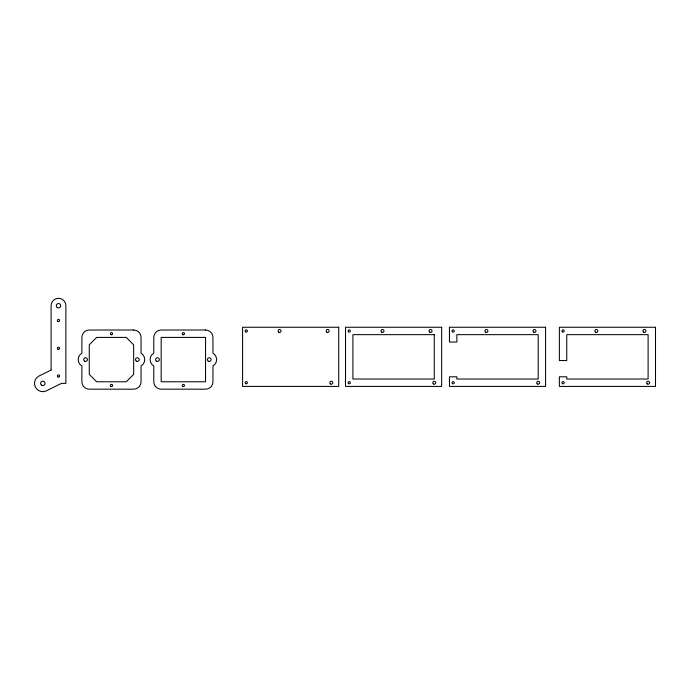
<?xml version="1.0" encoding="UTF-8"?>
<svg xmlns="http://www.w3.org/2000/svg" width="690" height="690" viewBox="0 0 690 690"><rect width="100%" height="100%" fill="white"/><g stroke="black" fill="none" stroke-linecap="round" stroke-linejoin="round"><path stroke-width="1.03" d="M96.678 337.41L89.277 344.802L89.277 374.385L96.678 381.777L126.253 381.777L133.653 374.385L133.653 344.802L126.253 337.41L96.678 337.41M51.095 370.056L38.649 376.188A8.297 8.297 0 0 0 35.354 387.047A8.297 8.297 0 0 0 45.971 391.04L61.514 383.373L65.878 383.373L65.878 305.722A7.392 7.392 0 0 0 58.486 298.33A7.392 7.392 0 0 0 51.095 305.722L51.095 370.056M338.721 327.258L242.578 327.258L242.578 386.417L338.721 386.417L338.721 327.258M441.652 327.258L345.518 327.258L345.518 386.417L441.652 386.417L441.652 327.258M545.583 327.258L449.449 327.258L449.449 342.042L456.849 342.042L456.849 334.65L538.191 334.65L538.191 379.017L456.849 379.017L456.849 376.8L449.449 376.8L449.449 386.417L545.583 386.417L545.583 327.258M655.5 327.258L559.366 327.258L559.366 360.534L566.757 360.534L566.757 334.65L648.108 334.65L648.108 379.017L566.757 379.017L566.757 376.8L559.366 376.8L559.366 386.417L655.5 386.417L655.5 327.258M133.653 330.018L89.277 330.018A7.392 7.392 0 0 0 81.886 337.41L81.886 353.194A7.392 7.392 0 0 0 81.886 366.002L81.886 381.777A7.392 7.392 0 0 0 89.277 389.177L133.653 389.177A7.392 7.392 0 0 0 141.045 381.777L141.045 366.002A7.392 7.392 0 0 0 141.045 353.194L141.045 337.41A7.392 7.392 0 0 0 133.653 330.018M205.551 330.018L161.175 330.018A7.392 7.392 0 0 0 153.784 337.41L153.784 353.194A7.392 7.392 0 0 0 153.784 366.002L153.784 381.777A7.392 7.392 0 0 0 161.175 389.177L205.551 389.177A7.392 7.392 0 0 0 212.943 381.777L212.943 366.002A7.392 7.392 0 0 0 212.943 353.194L212.943 337.41A7.392 7.392 0 0 0 205.551 330.018M434.26 334.65L352.918 334.65L352.918 379.017L434.26 379.017L434.26 334.65M205.551 337.41L161.175 337.41L161.175 381.777L205.551 381.777L205.551 337.41M41.443 385.132A2.217 2.217 0 0 0 44.997 383.666A2.217 2.217 0 0 0 41.943 381.329A2.217 2.217 0 0 0 41.443 385.132M110.909 334.676A1.113 1.113 0 0 0 112.574 333.71A1.113 1.113 0 0 0 110.909 332.753A1.113 1.113 0 0 0 110.909 334.676M57.934 349.209A1.113 1.113 0 0 0 59.599 348.243A1.113 1.113 0 0 0 57.934 347.286A1.113 1.113 0 0 0 57.934 349.209M156.552 361.198A1.846 1.846 0 0 0 159.33 359.594A1.846 1.846 0 0 0 156.552 357.998A1.846 1.846 0 0 0 156.552 361.198M84.663 361.198A1.846 1.846 0 0 0 87.432 359.594A1.846 1.846 0 0 0 84.663 357.998A1.846 1.846 0 0 0 84.663 361.198M110.788 386.357A1.113 1.113 0 0 0 112.565 385.624A1.113 1.113 0 0 0 111.038 384.451A1.113 1.113 0 0 0 110.788 386.357M57.934 321.48A1.113 1.113 0 0 0 59.599 320.514A1.113 1.113 0 0 0 57.934 319.556A1.113 1.113 0 0 0 57.934 321.48M57.934 376.938A1.113 1.113 0 0 0 59.599 375.981A1.113 1.113 0 0 0 57.934 375.015A1.113 1.113 0 0 0 57.934 376.938M182.807 386.443A1.113 1.113 0 0 0 184.471 385.477A1.113 1.113 0 0 0 182.807 384.52A1.113 1.113 0 0 0 182.807 386.443M208.32 361.198A1.846 1.846 0 0 0 211.097 359.594A1.846 1.846 0 0 0 208.32 357.998A1.846 1.846 0 0 0 208.32 361.198M57.373 307.645A2.217 2.217 0 0 0 60.703 305.722A2.217 2.217 0 0 0 57.373 303.807A2.217 2.217 0 0 0 57.373 307.645M182.807 334.676A1.113 1.113 0 0 0 184.471 333.71A1.113 1.113 0 0 0 182.807 332.753A1.113 1.113 0 0 0 182.807 334.676M136.422 361.198A1.846 1.846 0 0 0 139.199 359.594A1.846 1.846 0 0 0 136.422 357.998A1.846 1.846 0 0 0 136.422 361.198M326.887 332.235A1.475 1.475 0 0 0 329.104 330.95A1.475 1.475 0 0 0 326.887 329.673A1.475 1.475 0 0 0 326.887 332.235M330.579 384.002A1.475 1.475 0 0 0 332.804 382.717A1.475 1.475 0 0 0 330.579 381.441A1.475 1.475 0 0 0 330.579 384.002M278.82 332.235A1.475 1.475 0 0 0 281.037 330.95A1.475 1.475 0 0 0 278.82 329.673A1.475 1.475 0 0 0 278.82 332.235M245.726 383.683A1.113 1.113 0 0 0 247.391 382.717A1.113 1.113 0 0 0 245.726 381.76A1.113 1.113 0 0 0 245.726 383.683M245.726 331.916A1.113 1.113 0 0 0 247.391 330.95A1.113 1.113 0 0 0 245.726 329.993A1.113 1.113 0 0 0 245.726 331.916M381.751 332.235A1.475 1.475 0 0 0 383.976 330.95A1.475 1.475 0 0 0 381.751 329.673A1.475 1.475 0 0 0 381.751 332.235M429.663 332.123A1.475 1.475 0 0 0 432.026 331.148A1.475 1.475 0 0 0 429.999 329.587A1.475 1.475 0 0 0 429.663 332.123M433.518 384.002A1.475 1.475 0 0 0 435.744 382.717A1.475 1.475 0 0 0 433.518 381.441A1.475 1.475 0 0 0 433.518 384.002M348.545 331.83A1.113 1.113 0 0 0 350.313 331.096A1.113 1.113 0 0 0 348.795 329.932A1.113 1.113 0 0 0 348.545 331.83M348.666 383.683A1.113 1.113 0 0 0 350.322 382.717A1.113 1.113 0 0 0 348.666 381.76A1.113 1.113 0 0 0 348.666 383.683M537.45 384.002A1.475 1.475 0 0 0 539.666 382.717A1.475 1.475 0 0 0 537.45 381.441A1.475 1.475 0 0 0 537.45 384.002M533.758 332.235A1.475 1.475 0 0 0 535.975 330.95A1.475 1.475 0 0 0 533.758 329.673A1.475 1.475 0 0 0 533.758 332.235M485.682 332.235A1.475 1.475 0 0 0 487.908 330.95A1.475 1.475 0 0 0 485.682 329.673A1.475 1.475 0 0 0 485.682 332.235M452.476 331.83A1.113 1.113 0 0 0 454.244 331.096A1.113 1.113 0 0 0 452.726 329.932A1.113 1.113 0 0 0 452.476 331.83M452.588 383.683A1.113 1.113 0 0 0 454.253 382.717A1.113 1.113 0 0 0 452.588 381.76A1.113 1.113 0 0 0 452.588 383.683M647.203 383.89A1.475 1.475 0 0 0 649.575 382.916A1.475 1.475 0 0 0 647.539 381.354A1.475 1.475 0 0 0 647.203 383.89M643.667 332.235A1.475 1.475 0 0 0 645.883 330.95A1.475 1.475 0 0 0 643.667 329.673A1.475 1.475 0 0 0 643.667 332.235M595.599 332.235A1.475 1.475 0 0 0 597.816 330.95A1.475 1.475 0 0 0 595.599 329.673A1.475 1.475 0 0 0 595.599 332.235M562.385 331.83A1.113 1.113 0 0 0 564.161 331.096A1.113 1.113 0 0 0 562.635 329.932A1.113 1.113 0 0 0 562.385 331.83M562.505 383.683A1.113 1.113 0 0 0 564.17 382.717A1.113 1.113 0 0 0 562.505 381.76A1.113 1.113 0 0 0 562.505 383.683"/></g></svg>
